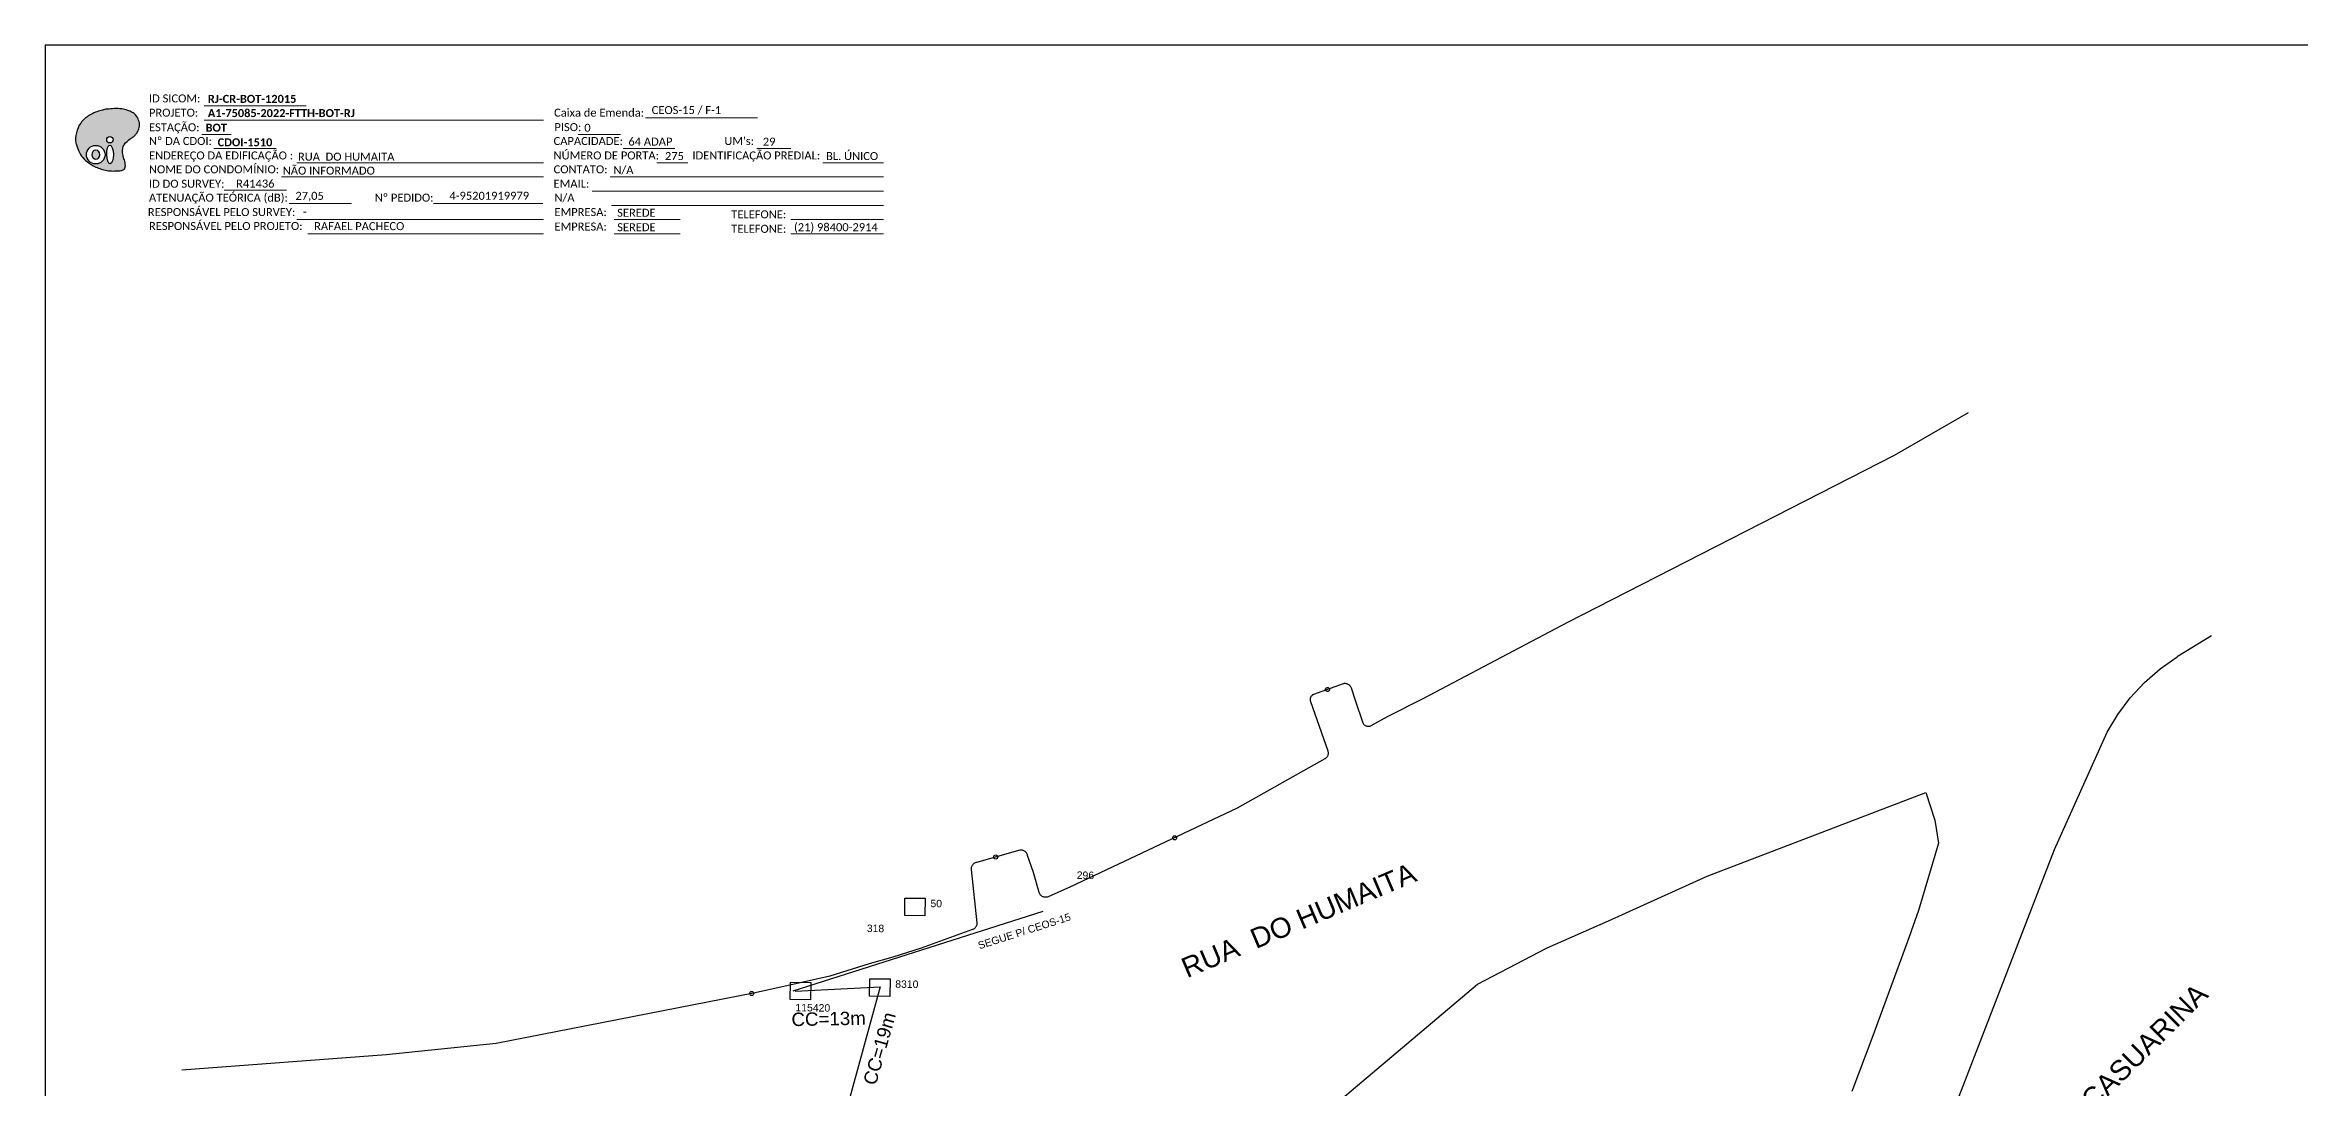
# Model space of a CAD drawing. Header units: millimetres. Extents: x 5322 to 7121, y 2260 to 2854.
# Drawn here: x 5322 to 5828, y 2621 to 2854 of the extents above; entities that cross this region are included whole.
import ezdxf
from ezdxf.enums import TextEntityAlignment as Align

# ---------------------------------------------------------------- set-up
doc = ezdxf.new("R2010")
doc.units = ezdxf.units.MM
doc.header["$LTSCALE"] = 0.1
doc.header["$MEASUREMENT"] = 0
for name, color, linetype in [('label_cabos', 7, 'Continuous'), ('LEGENDAS_INFRAESTRUTURAS', 7, 'Continuous'), ('MUB_DIVISA', 7, 'Continuous'), ('MUB_NUMERACAO', 7, 'Continuous'), ('MUB_QUADRAS', 253, 'Continuous'), ('MUB_SEGMENTO', 7, 'Continuous'), ('NOS_DE_INFRAESTRUTURA', 7, 'Continuous')]:
    doc.layers.add(name, color=color, linetype=linetype)
doc.styles.get("Standard").update_dxf_attribs({"font": 'arial.ttf'})
doc.styles.add('WMF-Calibri0', font='calibri.ttf')
doc.styles.add('WMF-Calibri1', font='calibrib.ttf')

# ---------------------------------------------------------------- blocks, each defined once
blk = doc.blocks.new('DV')
at = {"linetype": 'Continuous'}
blk.add_circle((0, 0), 0.00000275, dxfattribs=at)
blk = doc.blocks.new('MHMZ')
at = {"color": 5}
for p, q in [((-0.0000136, 0.0000117), (0.0000136, 0.0000117)), ((-0.0000136, -0.0000117), (-0.0000136, 0.0000117)), ((0.0000136, 0.0000117), (0.0000136, -0.0000117)), ((0.0000136, -0.0000117), (-0.0000136, -0.0000117))]:
    blk.add_line(p, q, dxfattribs=at)
blk = doc.blocks.new('OI')
h = blk.add_hatch(color=40)
edge = h.paths.add_edge_path()
edge.add_spline(control_points=[(4.35, -0.67), (3.92, -0.99), (3.26, -1.5), (2.81, -2.59), (2.9, -3.5), (3.06, -4.27), (3.31, -4.85), (3.37, -5.39), (3.4, -5.88), (3.2, -6.4), (2.54, -6.61), (1.65, -6.63), (0.55, -6.67), (-0.56, -6.42), (-1.61, -6.14), (-2.77, -5.61), (-3.92, -4.77), (-4.89, -3.7), (-5.34, -2.65), (-5.6, -1.94), (-5.85, -0.96), (-5.71, 0.47), (-5.1, 2.02), (-4.14, 3.02), (-3.3, 3.61), (-2.37, 4.16), (-1.36, 4.44), (-0.56, 4.7), (0.79, 4.85), (2.24, 4.97), (3.79, 4.57), (4.67, 4.21), (5.44, 3.65), (5.76, 2.99), (6.03, 2.21), (6.01, 1.46), (5.72, 0.64), (5.31, 0.08), (4.88, -0.38), (4.51, -0.55), (4.35, -0.67)], knot_values=[0, 0, 0, 0, 1.60434, 2.417191, 3.427595, 4.282808, 4.776746, 5.304182, 5.888771, 6.258406, 6.858137, 7.79129, 8.986195, 10.124242, 11.187857, 12.242908, 13.953784, 15.414161, 16.515391, 17.349188, 17.675853, 19.552021, 21.515531, 22.568638, 23.63245, 24.621084, 25.782718, 26.745347, 27.142653, 29.870543, 31.004649, 31.921532, 32.709589, 33.801391, 34.042471, 35.192333, 35.971461, 36.628871, 37.254359, 37.836911, 37.836911, 37.836911, 37.836911], degree=3, periodic=0)
h.paths.add_polyline_path([(1.13, -0.87, -1), (-0.04, -0.87, -1)], flags=16)
edge = h.paths.add_edge_path(flags=16)
edge.add_ellipse((0.56, -3.59), major_axis=(-0.02, 1.71), ratio=0.361305, start_angle=0, end_angle=360)
h.paths.add_polyline_path([(-0.36, -3.62, -1), (-3.8, -3.62, -1)], flags=16)
edge = h.paths.add_edge_path(flags=0)
edge.add_ellipse((-2.08, -3.62), major_axis=(0, 0.885), ratio=0.758294, start_angle=0, end_angle=360)
at = {"color": 40}
for centre, radius in [((-2.08, -3.62), 1.72), ((0.54, -0.87), 0.587)]:
    blk.add_circle(centre, radius, dxfattribs=at)
blk.add_ellipse((-2.08, -3.62), major_axis=(0, 0.885), ratio=0.758294, start_param=-3.141592653589792, end_param=3.141592653589792, dxfattribs=at)
blk.add_ellipse((0.56, -3.59), major_axis=(-0.02, 1.71), ratio=0.361305, dxfattribs=at)
at = {"color": 40, "start_tangent": (-0.800898, -0.598801), "end_tangent": (-0.800898, -0.598801)}
blk.add_spline([(4.35, -0.67), (3.2, -1.78), (2.9, -2.54), (2.92, -3.55), (3.12, -4.38), (3.28, -4.85), (3.37, -5.37), (3.35, -5.95), (3.2, -6.29), (2.66, -6.55), (1.73, -6.63), (0.54, -6.62), (-0.58, -6.41), (-1.6, -6.11), (-2.56, -5.67), (-3.95, -4.67), (-4.89, -3.56), (-5.37, -2.56), (-5.64, -1.78), (-5.72, -1.46), (-5.63, 0.42), (-4.84, 2.22), (-4.13, 2.99), (-3.27, 3.62), (-2.4, 4.09), (-1.3, 4.47), (-0.37, 4.72), (0.02, 4.77), (2.75, 4.8), (3.85, 4.53), (4.69, 4.16), (5.31, 3.68), (5.85, 2.73), (5.93, 2.5), (5.94, 1.35), (5.67, 0.62), (5.29, 0.08), (4.84, -0.36), (4.35, -0.67)], degree=3, dxfattribs=at)

msp = doc.modelspace()

# ---------------------------------------------------------------- linework, layer by layer
at = {"linetype": 'Continuous'}
msp.add_lwpolyline([(6161.01, 2854.39), (5322.44, 2854.39), (5322.44, 2260.39), (6161.01, 2260.39), (6161.01, 2854.39)], dxfattribs=at)
at = {"color": 7, "lineweight": 0}
for points in [[(5358.11, 2840.79), (5380.92, 2840.79)], [(5357.59, 2834.32), (5364.14, 2834.32)], [(5358.11, 2837.6), (5434.08, 2837.6)], [(5441.88, 2834.37), (5451.36, 2834.37)], [(5456.92, 2838.09), (5482.05, 2838.09)], [(5360.25, 2831.25), (5374.2, 2831.25)], [(5451.92, 2831.25), (5463.54, 2831.25)], [(5481.87, 2831.25), (5489.53, 2831.25)], [(5375.41, 2824.9), (5434.08, 2824.9)], [(5378.82, 2828.02), (5434.08, 2828.02)], [(5449.04, 2824.9), (5510.27, 2824.9)], [(5459.51, 2828.02), (5466.45, 2828.02)], [(5496.68, 2828.02), (5510.24, 2828.02)], [(5362.57, 2821.84), (5376.52, 2821.84)], [(5377.11, 2818.87), (5391.05, 2818.87)], [(5409.44, 2818.88), (5433.93, 2818.88)], [(5445, 2821.67), (5510.27, 2821.67)], [(5449.29, 2818.43), (5510.27, 2818.43)], [(5378.82, 2815.32), (5434.08, 2815.32)], [(5449.9, 2815.32), (5464.69, 2815.32)], [(5489.5, 2815.32), (5510.27, 2815.32)], [(5381.31, 2812.08), (5434.08, 2812.08)], [(5449.9, 2812.08), (5464.69, 2812.08)], [(5489.5, 2812.08), (5510.27, 2812.08)]]:
    msp.add_lwpolyline(points, dxfattribs=at)
at = {"layer": 'label_cabos', "color": 0, "linetype": 'Continuous'}
for p, q in [((5545.98, 2660.24), (5489.91, 2642.37)), ((5490.5, 2642.36), (5509.47, 2643.39)), ((5509.47, 2643.39), (5502.13, 2616.37))]:
    msp.add_line(p, q, dxfattribs=at)
at = {"layer": 'label_cabos', "color": 0, "linetype": 'Continuous', "const_width": 0.0015}
msp.add_lwpolyline([(5545.98, 2660.24), (5539.08, 2660.13)], dxfattribs=at)
at = {"layer": 'MUB_QUADRAS', "linetype": 'Continuous'}
for points in [[(5753.2, 2771.99), (5736.62, 2762.44), (5663.49, 2725.01), (5631.08, 2707.88), (5623.22, 2703.95), (5619.44, 2701.82), (5619.32, 2701.76), (5619.21, 2701.72), (5619.08, 2701.69), (5618.96, 2701.67), (5618.84, 2701.66), (5618.7, 2701.67), (5618.58, 2701.69), (5618.46, 2701.73), (5618.34, 2701.78), (5618.24, 2701.84), (5618.13, 2701.9), (5618.03, 2701.99), (5617.95, 2702.08), (5617.86, 2702.17), (5617.8, 2702.27), (5617.74, 2702.39), (5617.71, 2702.47), (5616.02, 2707.53), (5615.06, 2710.29), (5615, 2710.44), (5614.92, 2710.57), (5614.83, 2710.71), (5614.74, 2710.83), (5614.62, 2710.93), (5614.5, 2711.04), (5614.37, 2711.11), (5614.22, 2711.19), (5614.08, 2711.23), (5613.92, 2711.28), (5613.77, 2711.29), (5613.62, 2711.31), (5613.45, 2711.29), (5613.3, 2711.26), (5613.23, 2711.25), (5606.59, 2708.87), (5606.47, 2708.82), (5606.37, 2708.75), (5606.26, 2708.69), (5606.17, 2708.6), (5606.08, 2708.51), (5606.01, 2708.4), (5605.95, 2708.3), (5605.89, 2708.18), (5605.86, 2708.06), (5605.83, 2707.94), (5605.81, 2707.82), (5605.81, 2707.7), (5605.83, 2707.56), (5605.84, 2707.44), (5605.89, 2707.32), (5609.76, 2696.24), (5609.81, 2696.09), (5609.84, 2695.94), (5609.85, 2695.79), (5609.85, 2695.63), (5609.84, 2695.48), (5609.81, 2695.31), (5609.75, 2695.16), (5609.69, 2695.03), (5609.61, 2694.89), (5609.52, 2694.77), (5609.4, 2694.65), (5609.3, 2694.55), (5609.16, 2694.46), (5609.09, 2694.41), (5589.5, 2683.36), (5552.16, 2665.75), (5547.17, 2663.54), (5547.02, 2663.48), (5546.87, 2663.45), (5546.7, 2663.42), (5546.55, 2663.42), (5546.39, 2663.42), (5546.24, 2663.45), (5546.09, 2663.5), (5545.94, 2663.54), (5545.8, 2663.62), (5545.67, 2663.71), (5545.55, 2663.81), (5545.44, 2663.92), (5545.34, 2664.04), (5545.26, 2664.17), (5545.19, 2664.31), (5545.13, 2664.46), (5545.11, 2664.5), (5543.83, 2668.96), (5542.54, 2672.76), (5542.53, 2672.79), (5542.5, 2672.94), (5542.44, 2673.09), (5542.36, 2673.23), (5542.29, 2673.36), (5542.18, 2673.48), (5542.08, 2673.59), (5541.96, 2673.69), (5541.82, 2673.78), (5541.67, 2673.84), (5541.54, 2673.9), (5541.39, 2673.95), (5541.22, 2673.98), (5541.07, 2673.98), (5540.91, 2673.98), (5540.76, 2673.95), (5531.09, 2671.25), (5531.08, 2671.24), (5530.93, 2671.21), (5530.78, 2671.15), (5530.64, 2671.07), (5530.51, 2670.98), (5530.39, 2670.89), (5530.28, 2670.77), (5530.18, 2670.65), (5530.09, 2670.52), (5530.03, 2670.38), (5529.97, 2670.23), (5529.92, 2670.08), (5529.91, 2669.93), (5529.89, 2669.77), (5529.91, 2669.62), (5531.15, 2657.72), (5531.16, 2657.57), (5531.15, 2657.42), (5531.13, 2657.26), (5531.09, 2657.11), (5531.03, 2656.96), (5530.95, 2656.82), (5530.86, 2656.69), (5530.77, 2656.57), (5530.65, 2656.46), (5530.53, 2656.36), (5530.4, 2656.28), (5530.26, 2656.21), (5530.17, 2656.18), (5518.67, 2652.02), (5512.37, 2650.01), (5507.07, 2648.5), (5498.24, 2645.72), (5487.9, 2643.46), (5481.11, 2641.94), (5423.52, 2630.63), (5398.82, 2628.11), (5353.04, 2624.66)], [(5738.86, 2586.94), (5772.59, 2674.11), (5784.33, 2700.4), (5786.72, 2704.41), (5789.52, 2708.14), (5792.69, 2711.56), (5796.2, 2714.62), (5800.01, 2717.31), (5800.29, 2717.49), (5807.73, 2722.06)], [(5591.48, 2600.17), (5643.31, 2643.94), (5658.93, 2652.1), (5672.65, 2658.14), (5694.79, 2668.16), (5743.77, 2686.9), (5745.73, 2680.71), (5746.6, 2675.55), (5742.11, 2660.46), (5739.61, 2653.48), (5731.68, 2631.81), (5727.2, 2619.89)]]:
    msp.add_lwpolyline(points, dxfattribs=at)

# ---------------------------------------------------------------- block references
at = {"color": 7, "xscale": 1.21392392519577, "yscale": 1.21392392553389, "zscale": 1.213923925163967, "rotation": 0.1532895858424417}
msp.add_blockref('OI', (5336.3, 2834.23), dxfattribs=at)
at = {"layer": 'MUB_DIVISA'}
for p, xscale, yscale, zscale, rotation in [((5609.7, 2709.98), 166979.2361899104, 166979.2361899104, 166979.2361899104, 359.2983482452828), ((5609.7, 2709.98), 166979.2361899104, 166979.2361899104, 166979.2361899104, 359.2983482452828), ((5575.46, 2676.74), 166979.2361899104, 166979.2361899104, 166979.2361899104, 359.2984282409878), ((5575.46, 2676.74), 166979.2361899104, 166979.2361899104, 166979.2361899104, 359.2984282409878), ((5535.39, 2672.45), 166979.2361899104, 166979.2361899104, 166979.2361899104, 359.2985289789746), ((5535.39, 2672.45), 166979.2361899104, 166979.2361899104, 166979.2361899104, 359.2985289789746), ((5480.71, 2641.86), 166979.2361899103, 166979.2361899103, 166979.2361899103, 359.2986613419151), ((5480.71, 2641.86), 166979.2361899103, 166979.2361899103, 166979.2361899103, 359.2986613419151)]:
    msp.add_blockref('DV', p, dxfattribs=dict(at, xscale=xscale, yscale=yscale, zscale=zscale, rotation=rotation))
at = {"layer": 'NOS_DE_INFRAESTRUTURA', "color": 40}
for p, xscale, yscale, zscale, rotation in [((5517.3, 2661.26), 166979.2361899103, 166979.2361899103, 166979.2361899103, 359.2985725468456), ((5491.65, 2642.41), 166979.2361899104, 166979.2361899104, 166979.2361899104, 359.2986337034854), ((5509.42, 2643.2), 166979.2361899104, 166979.2361899104, 166979.2361899104, 359.2985957552305)]:
    msp.add_blockref('MHMZ', p, dxfattribs=dict(at, xscale=xscale, yscale=yscale, zscale=zscale, rotation=rotation))

# ---------------------------------------------------------------- texts
at = {"color": 7, "lineweight": 0, "style": 'WMF-Calibri0'}
for s, height, p in [('PROJETO:', 1.793, (5345.71, 2838.35)), ('ID SICOM:', 1.793, (5345.71, 2841.54)), ('Caixa de Emenda:', 1.7927, (5436.46, 2838.35)), ('ESTAÇÃO:', 1.793, (5345.71, 2835.07)), ('Nº DA CDOI:', 1.7927, (5345.71, 2832)), ('CAPACIDADE:', 1.7927, (5436.35, 2832)), ('PISO:', 1.793, (5436.53, 2835.11)), ("UM's:", 1.793, (5474.6, 2832)), ('ENDEREÇO DA EDIFICAÇÃO :', 1.7927, (5345.71, 2828.76)), ('NÚMERO DE PORTA:', 1.7927, (5436.35, 2828.76)), ('IDENTIFICAÇÃO PREDIAL:', 1.7927, (5467.44, 2828.76)), ('NOME DO CONDOMÍNIO:', 1.7927, (5345.71, 2825.65)), ('ID DO SURVEY:', 1.7927, (5345.71, 2822.42)), ('CONTATO:', 1.793, (5436.35, 2825.65)), ('EMAIL:', 1.793, (5436.35, 2822.42)), ('ATENUAÇÃO TEÓRICA (dB):', 1.7927, (5345.71, 2819.3)), ('Nº PEDIDO:', 1.793, (5396.29, 2819.31)), ('N/A', 1.793, (5436.54, 2819.3)), ('RESPONSÁVEL PELO SURVEY:', 1.7927, (5345.46, 2816.07)), ('RESPONSÁVEL PELO PROJETO:', 1.7927, (5345.71, 2812.95)), ('EMPRESA:', 1.793, (5436.54, 2816.07)), ('EMPRESA:', 1.793, (5436.54, 2812.83)), ('TELEFONE:', 1.793, (5476.14, 2815.56)), ('TELEFONE:', 1.793, (5476.14, 2812.32))]:
    msp.add_text(s, height=height, dxfattribs=at).set_placement(p)
at = {"color": 7}
for s, height, style, p in [('A1-75085-2022-FTTH-BOT-RJ', 1.7927, 'WMF-Calibri1', (5358.9, 2838.25)), ('RJ-CR-BOT-12015', 1.7927, 'WMF-Calibri1', (5358.9, 2841.44)), ('CEOS-15 / F-1', 1.7927, 'WMF-Calibri0', (5458.32, 2838.93)), ('BOT', 1.793, 'WMF-Calibri1', (5358.39, 2834.98)), ('0', 1.79, 'WMF-Calibri0', (5443.23, 2834.97)), ('64 ADAP', 1.793, 'WMF-Calibri0', (5453.1, 2831.87)), ('29', 1.793, 'WMF-Calibri0', (5483.22, 2831.85)), ('RUA  DO HUMAITA', 1.7927, 'WMF-Calibri0', (5379.09, 2828.48)), ('275', 1.793, 'WMF-Calibri0', (5461.29, 2828.62)), ('BL. ÚNICO', 1.793, 'WMF-Calibri0', (5497.38, 2828.62)), ('R41436', 1.793, 'WMF-Calibri0', (5365.23, 2822.45)), ('NÃO INFORMADO', 1.7927, 'WMF-Calibri0', (5375.68, 2825.36)), ('N/A', 1.793, 'WMF-Calibri0', (5449.74, 2825.5)), ('27,05', 1.793, 'WMF-Calibri0', (5378.51, 2819.71)), ('4-95201919979', 1.7927, 'WMF-Calibri0', (5413.01, 2819.72)), ('-', 1.79, 'WMF-Calibri0', (5380.22, 2816.16)), ('RAFAEL PACHECO', 1.7927, 'WMF-Calibri0', (5382.71, 2812.92)), ('SEREDE', 1.793, 'WMF-Calibri0', (5450.6, 2815.92)), ('SEREDE', 1.793, 'WMF-Calibri0', (5450.6, 2812.68)), ('(21) 98400-2914', 1.7927, 'WMF-Calibri0', (5490.2, 2812.68))]:
    msp.add_text(s, height=height, dxfattribs=dict(at, style=style)).set_placement(p)
at = {"color": 7, "style": 'WMF-Calibri1'}
msp.add_text('CDOI-1510', height=1.793, dxfattribs=at).set_placement((5367.22, 2831.71), align=Align.CENTER)
at = {"layer": 'label_cabos', "linetype": 'Continuous', "char_height": 3, "attachment_point": 6}
for s, insert, rotation in [('CC=13m', (5506.28, 2636.34), 1.0958), ('CC=19m', (5511.65, 2637.54), 74.1151)]:
    msp.add_mtext(s, dxfattribs=dict(at, insert=insert, rotation=rotation))
at = {"layer": 'LEGENDAS_INFRAESTRUTURAS', "color": 5}
for s, p in [('50', (5520.76, 2661.21)), ('8310', (5512.88, 2643.16)), ('115420', (5490.52, 2637.88))]:
    msp.add_text(s, height=1.67, rotation=359.2986, dxfattribs=at).set_placement(p)
at = {"layer": 'MUB_NUMERACAO', "color": 255}
for s, height, rotation, p in [('296', 1.67, 359.2985, (5553.53, 2667.55)), ('318', 1.67, 359.2986, (5506.5, 2655.64)), ('SEGUE P/ CEOS-15', 1.6698, 17.6818, (5531.74, 2651.75))]:
    msp.add_text(s, height=height, rotation=rotation, dxfattribs=at).set_placement(p)
at = {"layer": 'MUB_SEGMENTO', "color": 253}
for s, rotation, p in [('RUA  DO HUMAITA', 22.9247, (5578.23, 2645.26)), ('RUA  CASUARINA', 44.7821, (5769.35, 2603.67))]:
    msp.add_text(s, height=4.5, rotation=rotation, dxfattribs=at).set_placement(p)

doc.saveas('drawing.dxf')
